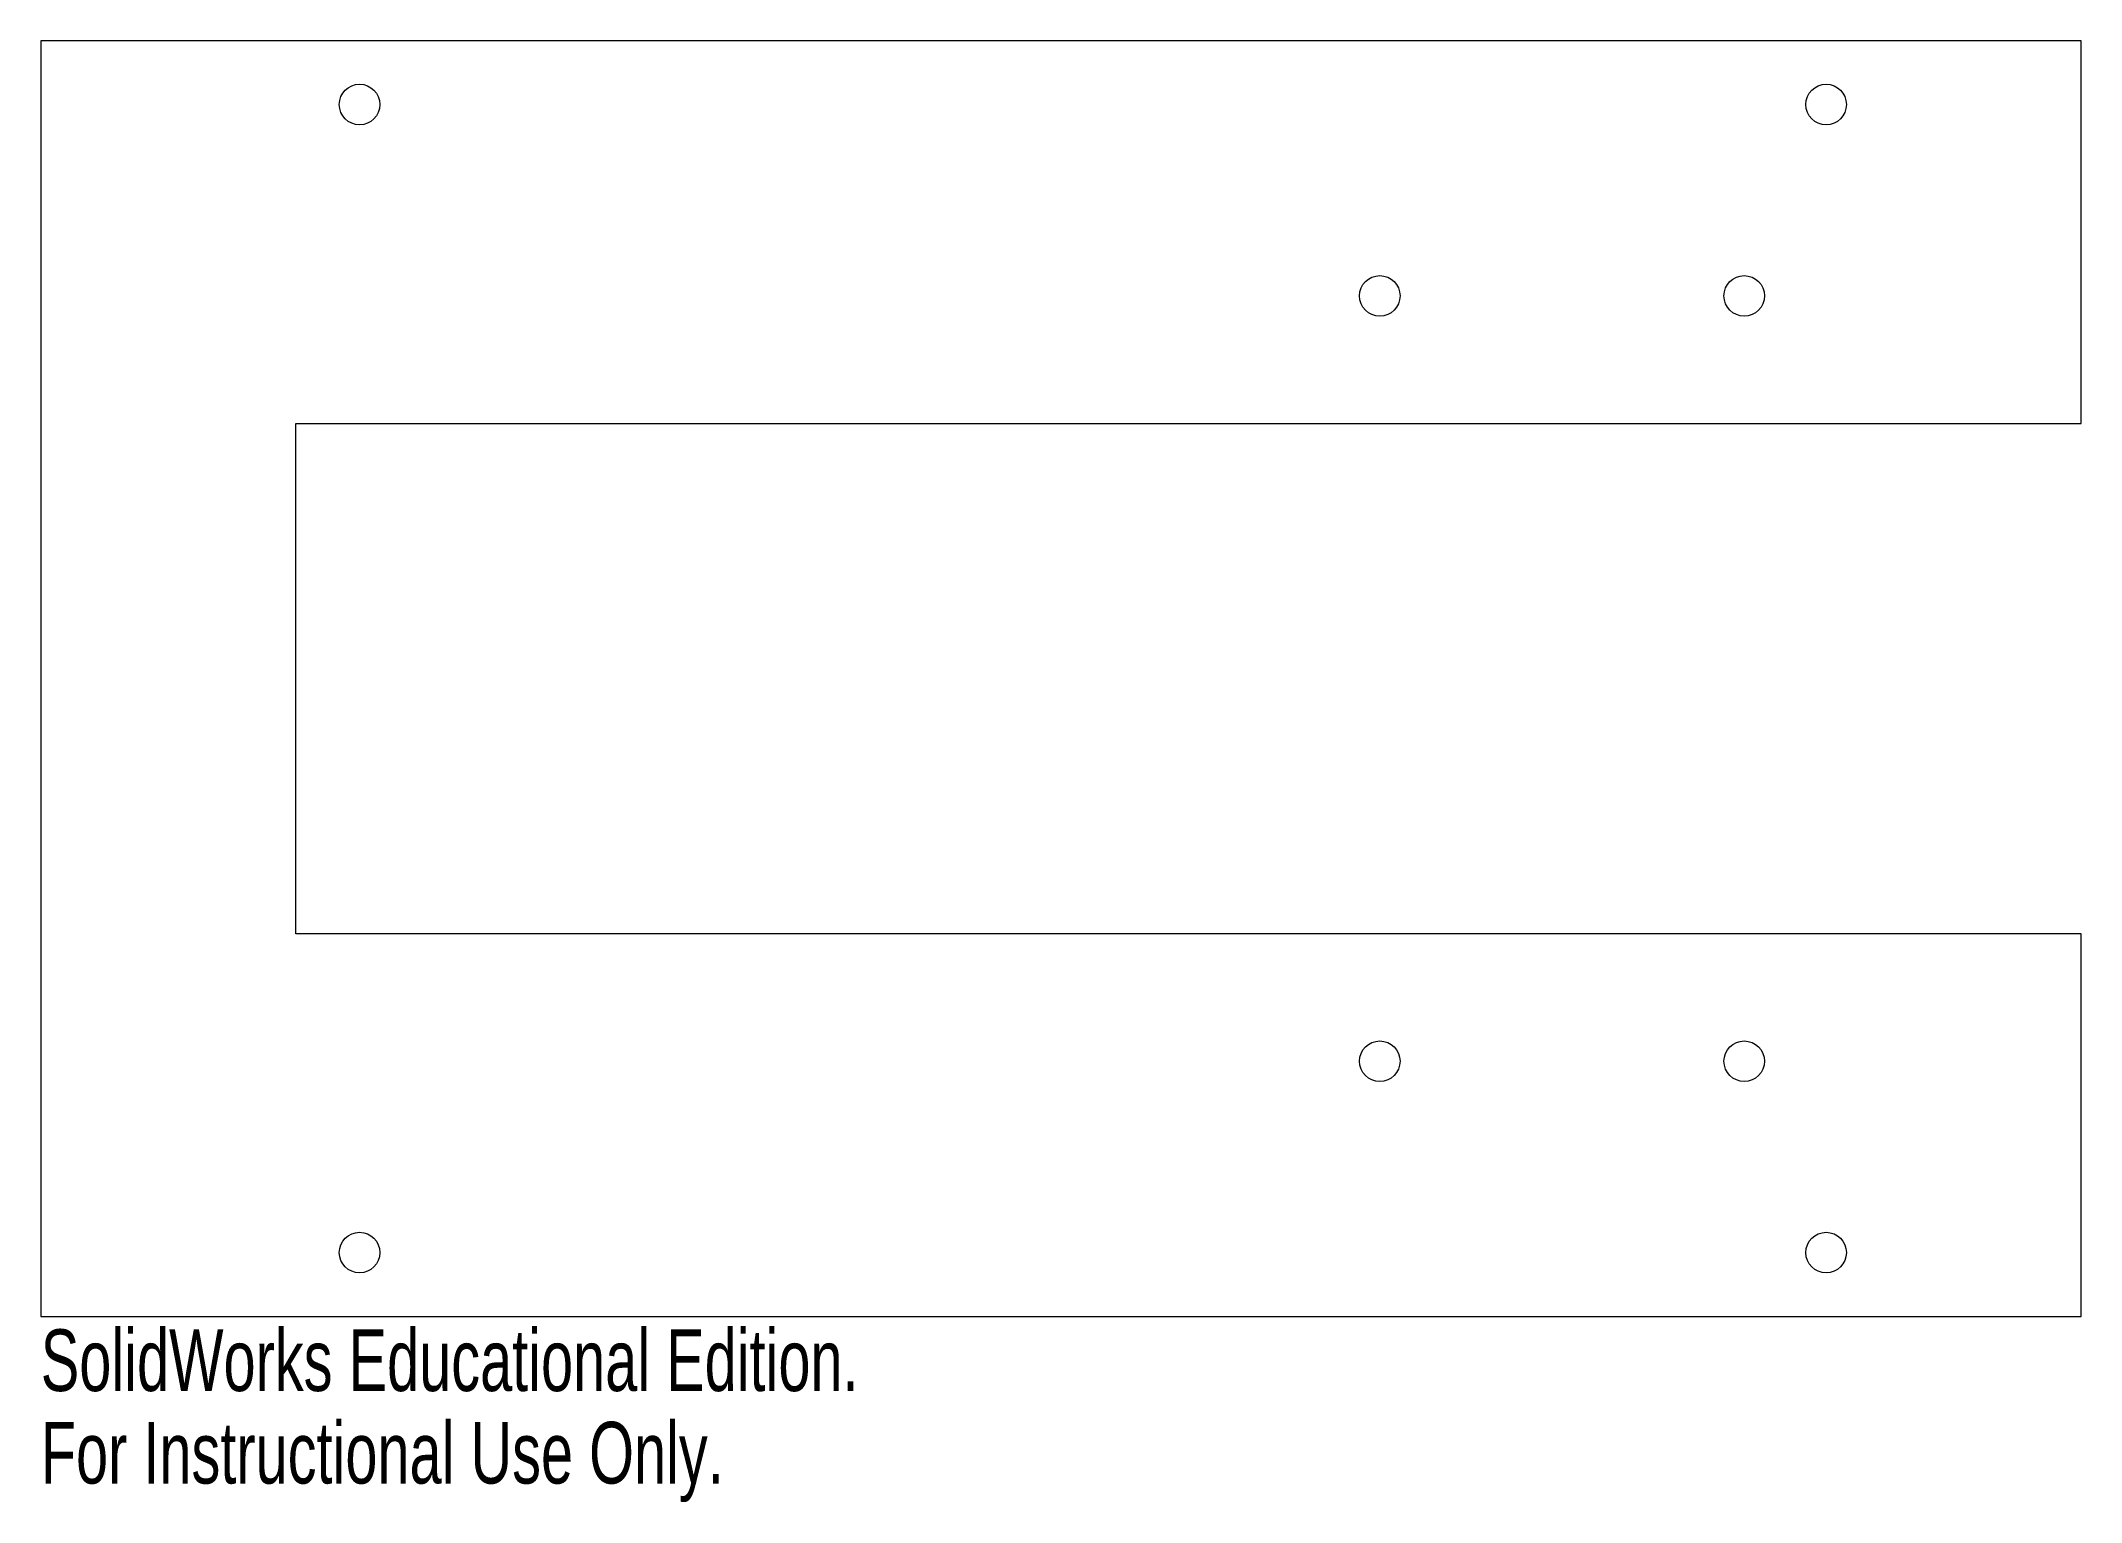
# Model space of a CAD drawing. Header units: millimetres. Extents: x -54 to 106, y -50 to 65.
import ezdxf

# ---------------------------------------------------------------- set-up
doc = ezdxf.new("R2010")
doc.units = ezdxf.units.MM
doc.styles.add('SLDTEXTSTYLE0', font='TXT', dxfattribs={"width": 0.7})

msp = doc.modelspace()

# ---------------------------------------------------------------- linework, layer by layer
at = {"color": 7, "linetype": 'Continuous', "lineweight": 15}
for p, q in [((106.46, 64.89), (-53.54, 64.89)), ((-53.54, 64.89), (-53.54, -35.11)), ((106.46, 34.89), (106.46, 64.89)), ((-33.54, 34.89), (106.46, 34.89)), ((-33.54, -5.11), (-33.54, 34.89)), ((106.46, -5.11), (-33.54, -5.11)), ((106.46, -35.11), (106.46, -5.11)), ((-53.54, -35.11), (106.46, -35.11))]:
    msp.add_line(p, q, dxfattribs=at)
for centre in [(-28.54, 59.89), (86.46, 59.89), (51.46, 44.89), (80.04, 44.89), (51.46, -15.11), (80.04, -15.11), (-28.54, -30.11), (86.46, -30.11)]:
    msp.add_circle(centre, 1.59, dxfattribs=at)

# ---------------------------------------------------------------- texts
at = {"color": 7, "linetype": 'Continuous', "char_height": 4.8336, "attachment_point": 1, "style": 'SLDTEXTSTYLE0'}
for s, insert in [('SolidWorks Educational Edition.', (-53.54, -36.13)), ('For Instructional Use Only.', (-53.54, -43.38))]:
    msp.add_mtext(s, dxfattribs=dict(at, insert=insert))

doc.saveas('drawing.dxf')
